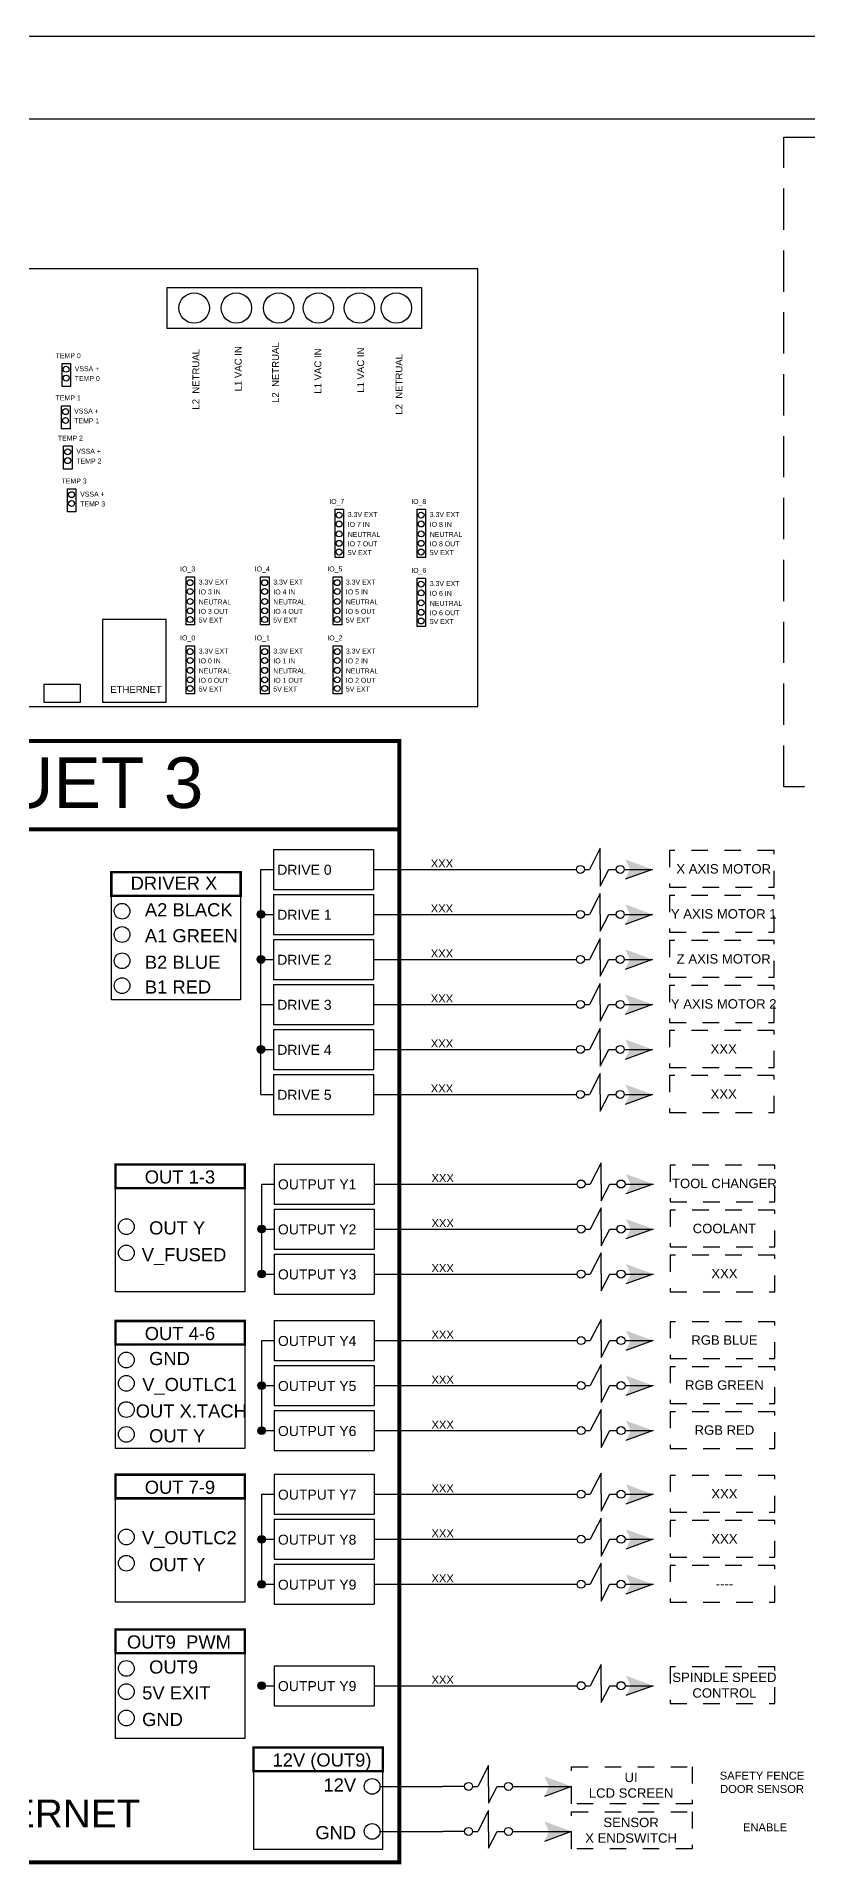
# Model space of a CAD drawing. Header units: inches. Extents: x 0 to 34.5, y 0 to 23.
# Drawn here: x 16.18 to 20.85, y 11.92 to 23 of the extents above; entities that cross this region are included whole.
import ezdxf
from ezdxf.enums import TextEntityAlignment as Align

# ---------------------------------------------------------------- set-up
doc = ezdxf.new("R2010")
doc.units = ezdxf.units.IN
doc.header["$MEASUREMENT"] = 0
for name, pattern in [('ACAD_ISO03W100', [30, 12, -18]), ('DASHED2', [0.375, 0.25, -0.125]), ('DOTS', [0.1, 0.05, -0.05])]:
    doc.linetypes.add(name, pattern=pattern)
for name, color, linetype in [('BDYFRM', 7, 'Continuous'), ('TEMPLATE', 5, 'Continuous'), ('Title Block', 7, 'Continuous')]:
    doc.layers.add(name, color=color, linetype=linetype)
doc.styles.add('ISO Proportional', font='isocp.shx')
doc.styles.get("Standard").update_dxf_attribs({"font": 'arial.ttf'})

# ---------------------------------------------------------------- blocks, each defined once
blk = doc.blocks.new('DUET 3')
h = blk.add_hatch(color=256)
h.dxf.hatch_style = 1
h.paths.add_polyline_path([(5.9969, 3.971), (5.8829, 4.0126), (5.9021, 3.971), (5.8829, 3.9294)])
h = blk.add_hatch(color=256)
h.dxf.hatch_style = 1
h.paths.add_polyline_path([(5.9969, 3.7828), (5.8829, 3.8244), (5.9021, 3.7828), (5.8829, 3.7412)])
h = blk.add_hatch(color=256)
h.dxf.hatch_style = 1
h.paths.add_polyline_path([(5.9969, 3.5946), (5.8829, 3.6362), (5.9021, 3.5946), (5.8829, 3.553)])
h = blk.add_hatch(color=256)
h.dxf.hatch_style = 1
h.paths.add_polyline_path([(5.9969, 3.4065), (5.8829, 3.448), (5.9021, 3.4065), (5.8829, 3.3649)])
h = blk.add_hatch(color=256)
h.dxf.hatch_style = 1
h.paths.add_polyline_path([(5.9969, 3.2183), (5.8829, 3.2599), (5.9021, 3.2183), (5.8829, 3.1767)])
h = blk.add_hatch(color=256)
h.dxf.hatch_style = 1
h.paths.add_polyline_path([(5.9969, 3.0301), (5.8829, 3.0717), (5.9021, 3.0301), (5.8829, 2.9885)])
h = blk.add_hatch(color=256)
h.dxf.hatch_style = 1
h.paths.add_polyline_path([(5.9998, 2.6557), (5.8858, 2.6973), (5.905, 2.6557), (5.8858, 2.6141)])
h = blk.add_hatch(color=256)
h.dxf.hatch_style = 1
h.paths.add_polyline_path([(5.9998, 2.4675), (5.8858, 2.5091), (5.905, 2.4675), (5.8858, 2.4259)])
h = blk.add_hatch(color=256)
h.dxf.hatch_style = 1
h.paths.add_polyline_path([(5.9998, 2.2793), (5.8858, 2.3209), (5.905, 2.2793), (5.8858, 2.2378)])
h = blk.add_hatch(color=256)
h.dxf.hatch_style = 1
h.paths.add_polyline_path([(5.9998, 2.0011), (5.8858, 2.0427), (5.905, 2.0011), (5.8858, 1.9595)])
h = blk.add_hatch(color=256)
h.dxf.hatch_style = 1
h.paths.add_polyline_path([(5.9998, 1.8129), (5.8858, 1.8545), (5.905, 1.8129), (5.8858, 1.7713)])
h = blk.add_hatch(color=256)
h.dxf.hatch_style = 1
h.paths.add_polyline_path([(5.9998, 1.6247), (5.8858, 1.6663), (5.905, 1.6247), (5.8858, 1.5831)])
h = blk.add_hatch(color=256)
h.dxf.hatch_style = 1
h.paths.add_polyline_path([(5.9998, 1.3586), (5.8858, 1.4002), (5.905, 1.3586), (5.8858, 1.317)])
h = blk.add_hatch(color=256)
h.dxf.hatch_style = 1
h.paths.add_polyline_path([(5.9998, 1.1704), (5.8858, 1.212), (5.905, 1.1704), (5.8858, 1.1288)])
h = blk.add_hatch(color=256)
h.dxf.hatch_style = 1
h.paths.add_polyline_path([(5.9998, 0.9823), (5.8858, 1.0238), (5.905, 0.9823), (5.8858, 0.9407)])
h = blk.add_hatch(color=256)
h.dxf.hatch_style = 1
h.paths.add_polyline_path([(5.9998, 0.5585), (5.8858, 0.6), (5.905, 0.5585), (5.8858, 0.5169)])
h = blk.add_hatch(color=256)
h.dxf.hatch_style = 1
h.paths.add_polyline_path([(5.6588, 0.1374), (5.5448, 0.179), (5.564, 0.1374), (5.5448, 0.0958)])
h = blk.add_hatch(color=256)
h.dxf.hatch_style = 1
h.paths.add_polyline_path([(5.6588, -0.0508), (5.5448, -0.0092), (5.564, -0.0508), (5.5448, -0.0924)])
at = {"layer": 'BDYFRM', "linetype": 'Continuous'}
for points in [[(4.3773, 3.7828, 1), (4.3448, 3.7828, 1)], [(4.3773, 3.5946, 1), (4.3448, 3.5946, 1)], [(4.3773, 3.2183, 1), (4.3448, 3.2183, 1)], [(4.3803, 2.4675, 1), (4.3478, 2.4675, 1)], [(4.3803, 2.2793, 1), (4.3478, 2.2793, 1)], [(4.3803, 1.8129, 1), (4.3478, 1.8129, 1)], [(4.3803, 1.6247, 1), (4.3478, 1.6247, 1)], [(4.3803, 1.1704, 1), (4.3478, 1.1704, 1)], [(4.3803, 0.9823, 1), (4.3478, 0.9823, 1)], [(4.3803, 0.5585, 1), (4.3478, 0.5585, 1)]]:
    blk.add_hatch(color=7, dxfattribs=at).paths.add_polyline_path(points)
for p, q in [((4.8311, 3.971), (5.6786, 3.971)), ((5.8786, 3.971), (5.9969, 3.971)), ((5.9969, 3.971), (5.8829, 3.9294)), ((4.8311, 3.7828), (5.6786, 3.7828)), ((5.8786, 3.7828), (5.9969, 3.7828)), ((5.9969, 3.7828), (5.8829, 3.7412)), ((4.8311, 3.5946), (5.6786, 3.5946)), ((5.8786, 3.5946), (5.9969, 3.5946)), ((5.9969, 3.5946), (5.8829, 3.553)), ((4.8311, 3.4065), (5.6786, 3.4065)), ((5.8786, 3.4065), (5.9969, 3.4065)), ((5.9969, 3.4065), (5.8829, 3.3649)), ((4.8311, 3.2183), (5.6786, 3.2183)), ((5.8786, 3.2183), (5.9969, 3.2183)), ((5.9969, 3.2183), (5.8829, 3.1767)), ((4.8311, 3.0301), (5.6786, 3.0301)), ((5.8786, 3.0301), (5.9969, 3.0301)), ((5.9969, 3.0301), (5.8829, 2.9885)), ((4.834, 2.6557), (5.6816, 2.6557)), ((5.8816, 2.6557), (5.9998, 2.6557)), ((5.9998, 2.6557), (5.8858, 2.6141)), ((4.834, 2.4675), (5.6816, 2.4675)), ((5.8816, 2.4675), (5.9998, 2.4675)), ((5.9998, 2.4675), (5.8858, 2.4259)), ((4.834, 2.2793), (5.6816, 2.2793)), ((5.8816, 2.2793), (5.9998, 2.2793)), ((5.9998, 2.2793), (5.8858, 2.2378)), ((4.834, 2.0011), (5.6816, 2.0011)), ((5.8816, 2.0011), (5.9998, 2.0011)), ((5.9998, 2.0011), (5.8858, 1.9595)), ((4.834, 1.8129), (5.6816, 1.8129)), ((5.8816, 1.8129), (5.9998, 1.8129)), ((5.9998, 1.8129), (5.8858, 1.7713)), ((4.834, 1.6247), (5.6816, 1.6247)), ((5.8816, 1.6247), (5.9998, 1.6247)), ((5.9998, 1.6247), (5.8858, 1.5831)), ((4.834, 1.3586), (5.6816, 1.3586)), ((5.8816, 1.3586), (5.9998, 1.3586)), ((5.9998, 1.3586), (5.8858, 1.317)), ((4.834, 1.1704), (5.6816, 1.1704)), ((5.8816, 1.1704), (5.9998, 1.1704)), ((5.9998, 1.1704), (5.8858, 1.1288)), ((4.834, 0.9823), (5.6816, 0.9823)), ((5.8816, 0.9823), (5.9998, 0.9823)), ((5.9998, 0.9823), (5.8858, 0.9407)), ((4.834, 0.5585), (5.6816, 0.5585)), ((5.8816, 0.5585), (5.9998, 0.5585)), ((5.9998, 0.5585), (5.8858, 0.5169)), ((4.858, 0.1374), (5.1202, 0.1374)), ((5.2116, 0.1374), (5.1202, 0.1374)), ((5.4116, 0.1374), (5.6588, 0.1374)), ((5.6588, 0.1374), (5.5448, 0.0958)), ((4.858, -0.0508), (5.1202, -0.0508)), ((5.2116, -0.0508), (5.1202, -0.0508)), ((5.4116, -0.0508), (5.6588, -0.0508)), ((5.6588, -0.0508), (5.5448, -0.0924))]:
    blk.add_line(p, q)
for points in [[(1.9664, 4.6517), (5.2665, 4.6517), (5.2665, 6.4809), (1.9664, 6.4809)], [(3.9677, 6.2328), (5.0323, 6.2328), (5.0323, 6.4024), (3.9677, 6.4024)], [(3.5298, 6.086), (3.5654, 6.086), (3.5654, 5.9897), (3.5298, 5.9897)], [(3.5275, 5.9089), (3.5631, 5.9089), (3.5631, 5.8127), (3.5275, 5.8127)], [(3.5366, 5.7409), (3.5722, 5.7409), (3.5722, 5.6447), (3.5366, 5.6447)], [(3.5525, 5.5616), (3.5881, 5.5616), (3.5881, 5.4653), (3.5525, 5.4653)], [(4.6705, 5.4762), (4.706, 5.4762), (4.706, 5.275), (4.6705, 5.275)], [(5.013, 5.4762), (5.0486, 5.4762), (5.0486, 5.275), (5.013, 5.275)], [(4.0477, 5.1939), (4.0833, 5.1939), (4.0833, 4.9927), (4.0477, 4.9927)], [(4.3594, 5.1939), (4.395, 5.1939), (4.395, 4.9927), (4.3594, 4.9927)], [(4.6625, 5.1939), (4.6981, 5.1939), (4.6981, 4.9927), (4.6625, 4.9927)], [(5.013, 5.1879), (5.0486, 5.1879), (5.0486, 4.9867), (5.013, 4.9867)], [(3.699, 4.6699), (3.9644, 4.6699), (3.9644, 5.0162), (3.699, 5.0162)], [(4.0477, 4.9056), (4.0833, 4.9056), (4.0833, 4.7044), (4.0477, 4.7044)], [(4.3594, 4.9056), (4.395, 4.9056), (4.395, 4.7044), (4.3594, 4.7044)], [(4.6625, 4.9056), (4.6981, 4.9056), (4.6981, 4.7044), (4.6625, 4.7044)], [(3.4543, 4.6699), (3.6067, 4.6699), (3.6067, 4.7438), (3.4543, 4.7438)], [(3.7358, 3.8602), (4.276, 3.8602), (4.276, 3.426), (3.7358, 3.426)], [(3.7535, 2.6388), (4.2937, 2.6388), (4.2937, 2.2046), (3.7535, 2.2046)], [(3.7535, 1.9842), (4.2937, 1.9842), (4.2937, 1.55), (3.7535, 1.55)], [(3.7535, 1.3417), (4.2937, 1.3417), (4.2937, 0.9075), (3.7535, 0.9075)], [(3.7535, 0.6948), (4.2937, 0.6948), (4.2937, 0.3371), (3.7535, 0.3371)], [(4.8699, 0.2016), (4.3297, 0.2016), (4.3297, -0.1246), (4.8699, -0.1246)]]:
    blk.add_lwpolyline(points, close=True)
at = {"linetype": 'Continuous'}
for points, const_width in [([(4.9391, 4.1381), (2.2477, 4.1381), (2.2477, 4.5077), (4.9391, 4.5077)], 0.0167), ([(3.7358, 3.8602), (4.276, 3.8602), (4.276, 3.9591), (3.7358, 3.9591)], 0.01), ([(3.7535, 2.6388), (4.2937, 2.6388), (4.2937, 2.7377), (3.7535, 2.7377)], 0.01), ([(3.7535, 1.9842), (4.2937, 1.9842), (4.2937, 2.0831), (3.7535, 2.0831)], 0.01), ([(3.7535, 1.3417), (4.2937, 1.3417), (4.2937, 1.4406), (3.7535, 1.4406)], 0.01), ([(3.7535, 0.6948), (4.2937, 0.6948), (4.2937, 0.7938), (3.7535, 0.7938)], 0.01), ([(4.8699, 0.2016), (4.3297, 0.2016), (4.3297, 0.3005), (4.8699, 0.3005)], 0.01)]:
    blk.add_lwpolyline(points, close=True, dxfattribs=dict(at, const_width=const_width))
at = {"linetype": 'DOTS'}
for points in [[(6.0676, 3.8961), (6.5042, 3.8961), (6.5042, 4.0497), (6.0676, 4.0497)], [(6.0676, 3.7079), (6.5042, 3.7079), (6.5042, 3.8615), (6.0676, 3.8615)], [(6.0676, 3.5197), (6.5042, 3.5197), (6.5042, 3.6733), (6.0676, 3.6733)], [(6.0676, 3.3315), (6.5042, 3.3315), (6.5042, 3.4851), (6.0676, 3.4851)], [(6.0676, 3.1433), (6.5042, 3.1433), (6.5042, 3.297), (6.0676, 3.297)], [(6.0676, 2.9552), (6.5042, 2.9552), (6.5042, 3.1088), (6.0676, 3.1088)], [(6.0706, 2.5808), (6.5072, 2.5808), (6.5072, 2.7344), (6.0706, 2.7344)], [(6.0706, 2.3926), (6.5072, 2.3926), (6.5072, 2.5462), (6.0706, 2.5462)], [(6.0706, 2.2044), (6.5072, 2.2044), (6.5072, 2.358), (6.0706, 2.358)], [(6.0706, 1.9262), (6.5072, 1.9262), (6.5072, 2.0798), (6.0706, 2.0798)], [(6.0706, 1.738), (6.5072, 1.738), (6.5072, 1.8916), (6.0706, 1.8916)], [(6.0706, 1.5498), (6.5072, 1.5498), (6.5072, 1.7034), (6.0706, 1.7034)], [(6.0706, 1.2837), (6.5072, 1.2837), (6.5072, 1.4373), (6.0706, 1.4373)], [(6.0706, 1.0955), (6.5072, 1.0955), (6.5072, 1.2491), (6.0706, 1.2491)], [(6.0706, 0.9073), (6.5072, 0.9073), (6.5072, 1.0609), (6.0706, 1.0609)], [(6.0706, 0.4835), (6.5072, 0.4835), (6.5072, 0.6371), (6.0706, 0.6371)], [(6.1627, 0.0652), (5.6588, 0.0652), (5.6588, 0.2188), (6.1627, 0.2188)], [(6.1627, -0.123), (5.6588, -0.123), (5.6588, 0.0306), (6.1627, 0.0306)]]:
    blk.add_lwpolyline(points, close=True, dxfattribs=at)
for centre, radius in [((4.0819, 6.3177), 0.0635), ((4.2582, 6.3177), 0.0635), ((4.4346, 6.3177), 0.0635), ((4.6008, 6.3177), 0.0635), ((4.7721, 6.3177), 0.0635), ((4.9266, 6.3177), 0.0635), ((3.5468, 6.0617), 0.0124), ((3.5468, 6.0248), 0.0124), ((3.5445, 5.8846), 0.0124), ((3.5445, 5.8477), 0.0124), ((3.5536, 5.7166), 0.0124), ((3.5536, 5.6798), 0.0124), ((3.5695, 5.5373), 0.0124), ((3.5695, 5.5004), 0.0124), ((4.6874, 5.4518), 0.0124), ((4.6874, 5.415), 0.0124), ((5.0299, 5.4518), 0.0124), ((5.0299, 5.415), 0.0124), ((4.6874, 5.3734), 0.0124), ((5.0299, 5.3734), 0.0124), ((4.6874, 5.3341), 0.0124), ((4.6874, 5.2975), 0.0124), ((5.0299, 5.3341), 0.0124), ((5.0299, 5.2975), 0.0124), ((4.0647, 5.1695), 0.0124), ((4.0647, 5.1327), 0.0124), ((4.3764, 5.1695), 0.0124), ((4.3764, 5.1327), 0.0124), ((4.6794, 5.1695), 0.0124), ((4.6794, 5.1327), 0.0124), ((5.0299, 5.1635), 0.0124), ((5.0299, 5.1267), 0.0124), ((4.0647, 5.0911), 0.0124), ((4.0647, 5.0518), 0.0124), ((4.3764, 5.0911), 0.0124), ((4.3764, 5.0518), 0.0124), ((4.6794, 5.0911), 0.0124), ((4.6794, 5.0518), 0.0124), ((5.0299, 5.0851), 0.0124), ((5.0299, 5.0458), 0.0124), ((4.0647, 5.0152), 0.0124), ((4.3764, 5.0152), 0.0124), ((4.6794, 5.0152), 0.0124), ((5.0299, 5.0092), 0.0124), ((4.0647, 4.8813), 0.0124), ((4.3764, 4.8813), 0.0124), ((4.6794, 4.8813), 0.0124), ((4.0647, 4.8444), 0.0124), ((4.0647, 4.8029), 0.0124), ((4.3764, 4.8444), 0.0124), ((4.3764, 4.8029), 0.0124), ((4.6794, 4.8444), 0.0124), ((4.6794, 4.8029), 0.0124), ((4.0647, 4.7635), 0.0124), ((4.0647, 4.7269), 0.0124), ((4.3764, 4.7635), 0.0124), ((4.3764, 4.7269), 0.0124), ((4.6794, 4.7635), 0.0124), ((4.6794, 4.7269), 0.0124), ((3.7806, 3.796), 0.0329), ((3.7806, 3.6986), 0.0329), ((3.7806, 3.5889), 0.0329), ((3.7806, 3.485), 0.0329), ((3.7983, 2.4772), 0.0329), ((3.7983, 2.3675), 0.0329), ((3.7983, 1.9199), 0.0329), ((3.7983, 1.8226), 0.0329), ((3.7983, 1.7128), 0.0329), ((3.7983, 1.609), 0.0329), ((3.7983, 1.1801), 0.0329), ((3.7983, 1.0704), 0.0329), ((3.7983, 0.6306), 0.0329), ((3.7983, 0.5333), 0.0329), ((3.7983, 0.4235), 0.0329), ((4.8252, 0.1374), 0.0329), ((4.8252, -0.0508), 0.0329)]:
    blk.add_circle(centre, radius)
at = {"color": 7}
for centre in [(5.6953, 3.971), (5.862, 3.971), (5.6953, 3.7828), (5.862, 3.7828), (5.6953, 3.5946), (5.862, 3.5946), (5.6953, 3.4065), (5.862, 3.4065), (5.6953, 3.2183), (5.862, 3.2183), (5.6953, 3.0301), (5.862, 3.0301), (5.6983, 2.6557), (5.865, 2.6557), (5.6983, 2.4675), (5.865, 2.4675), (5.6983, 2.2793), (5.865, 2.2793), (5.6983, 2.0011), (5.865, 2.0011), (5.6983, 1.8129), (5.865, 1.8129), (5.6983, 1.6247), (5.865, 1.6247), (5.6983, 1.3586), (5.865, 1.3586), (5.6983, 1.1704), (5.865, 1.1704), (5.6983, 0.9823), (5.865, 0.9823), (5.6983, 0.5585), (5.865, 0.5585), (5.2283, 0.1374), (5.3949, 0.1374), (5.2283, -0.0508), (5.3949, -0.0508)]:
    blk.add_circle(centre, 0.0167, dxfattribs=at)
at = {"layer": 'BDYFRM', "color": 7, "linetype": 'Continuous'}
for p, q in [((4.4129, 4.0546), (4.4129, 3.8874)), ((4.4129, 4.0546), (4.8311, 4.0546)), ((4.8311, 4.0546), (4.8311, 3.8874)), ((5.7786, 4.059), (5.7335, 3.971)), ((5.7786, 3.971), (5.7786, 4.059)), ((4.361, 3.971), (4.4129, 3.971)), ((4.361, 3.4065), (4.361, 3.971)), ((5.712, 3.971), (5.7335, 3.971)), ((5.7786, 3.971), (5.7786, 3.9006)), ((5.7786, 3.9006), (5.8148, 3.971)), ((5.8148, 3.971), (5.8453, 3.971)), ((4.4129, 3.8874), (4.8311, 3.8874)), ((4.4129, 3.8665), (4.4129, 3.6992)), ((4.4129, 3.8665), (4.8311, 3.8665)), ((4.8311, 3.8665), (4.8311, 3.6992)), ((5.7786, 3.8708), (5.7335, 3.7828)), ((5.7786, 3.7828), (5.7786, 3.8708)), ((4.361, 3.7828), (4.4129, 3.7828)), ((5.712, 3.7828), (5.7335, 3.7828)), ((5.7786, 3.7828), (5.7786, 3.7124)), ((5.7786, 3.7124), (5.8148, 3.7828)), ((5.8148, 3.7828), (5.8453, 3.7828)), ((4.4129, 3.6992), (4.8311, 3.6992)), ((4.4129, 3.6783), (4.8311, 3.6783)), ((4.4129, 3.6783), (4.4129, 3.511)), ((4.8311, 3.6783), (4.8311, 3.511)), ((5.7786, 3.6826), (5.7335, 3.5946)), ((5.7786, 3.5946), (5.7786, 3.6826)), ((4.361, 3.5946), (4.4129, 3.5946)), ((5.712, 3.5946), (5.7335, 3.5946)), ((5.7786, 3.5946), (5.7786, 3.5243)), ((5.7786, 3.5243), (5.8148, 3.5946)), ((5.8148, 3.5946), (5.8453, 3.5946)), ((4.4129, 3.511), (4.8311, 3.511)), ((4.4129, 3.4901), (4.8311, 3.4901)), ((4.4129, 3.4901), (4.4129, 3.3228)), ((4.8311, 3.4901), (4.8311, 3.3228)), ((5.7786, 3.4944), (5.7335, 3.4065)), ((5.7786, 3.4065), (5.7786, 3.4944)), ((4.361, 3.4065), (4.4129, 3.4065)), ((4.361, 3.0301), (4.361, 3.4065)), ((5.712, 3.4065), (5.7335, 3.4065)), ((5.7786, 3.4065), (5.7786, 3.3361)), ((5.7786, 3.3361), (5.8148, 3.4065)), ((5.8148, 3.4065), (5.8453, 3.4065)), ((4.4129, 3.3228), (4.8311, 3.3228)), ((4.4129, 3.3019), (4.8311, 3.3019)), ((4.4129, 3.3019), (4.4129, 3.1346)), ((4.8311, 3.3019), (4.8311, 3.1346)), ((5.7786, 3.3062), (5.7335, 3.2183)), ((5.7786, 3.2183), (5.7786, 3.3062)), ((4.361, 3.2183), (4.4129, 3.2183)), ((5.712, 3.2183), (5.7335, 3.2183)), ((5.7786, 3.2183), (5.7786, 3.1479)), ((5.7786, 3.1479), (5.8148, 3.2183)), ((5.8148, 3.2183), (5.8453, 3.2183)), ((4.4129, 3.1346), (4.8311, 3.1346)), ((4.4129, 3.1137), (4.8311, 3.1137)), ((4.4129, 3.1137), (4.4129, 2.9464)), ((4.8311, 3.1137), (4.8311, 2.9464)), ((5.7786, 3.1181), (5.7335, 3.0301)), ((5.7786, 3.0301), (5.7786, 3.1181)), ((4.361, 3.0301), (4.4129, 3.0301)), ((5.712, 3.0301), (5.7335, 3.0301)), ((5.7786, 3.0301), (5.7786, 2.9597)), ((5.7786, 2.9597), (5.8148, 3.0301)), ((5.8148, 3.0301), (5.8453, 3.0301)), ((4.4129, 2.9464), (4.8311, 2.9464)), ((4.4159, 2.7393), (4.4159, 2.5721)), ((4.4159, 2.7393), (4.834, 2.7393)), ((4.834, 2.7393), (4.834, 2.5721)), ((5.7816, 2.7437), (5.7364, 2.6557)), ((5.7816, 2.6557), (5.7816, 2.7437)), ((4.364, 2.6557), (4.4159, 2.6557)), ((4.364, 2.2793), (4.364, 2.6557)), ((5.715, 2.6557), (5.7364, 2.6557)), ((5.7816, 2.6557), (5.7816, 2.5853)), ((5.7816, 2.5853), (5.8178, 2.6557)), ((5.8178, 2.6557), (5.8483, 2.6557)), ((4.4159, 2.5721), (4.834, 2.5721)), ((4.4159, 2.5512), (4.4159, 2.3839)), ((4.4159, 2.5512), (4.834, 2.5512)), ((4.834, 2.5512), (4.834, 2.3839)), ((5.7816, 2.5555), (5.7364, 2.4675)), ((5.7816, 2.4675), (5.7816, 2.5555)), ((4.364, 2.4675), (4.4159, 2.4675)), ((5.715, 2.4675), (5.7364, 2.4675)), ((5.7816, 2.4675), (5.7816, 2.3971)), ((5.7816, 2.3971), (5.8178, 2.4675)), ((5.8178, 2.4675), (5.8483, 2.4675)), ((4.4159, 2.3839), (4.834, 2.3839)), ((4.4159, 2.363), (4.834, 2.363)), ((4.4159, 2.363), (4.4159, 2.1957)), ((4.834, 2.363), (4.834, 2.1957)), ((5.7816, 2.3673), (5.7364, 2.2793)), ((5.7816, 2.2793), (5.7816, 2.3673)), ((4.364, 2.2793), (4.4159, 2.2793)), ((5.715, 2.2793), (5.7364, 2.2793)), ((5.7816, 2.2793), (5.7816, 2.209)), ((5.7816, 2.209), (5.8178, 2.2793)), ((5.8178, 2.2793), (5.8483, 2.2793)), ((4.4159, 2.1957), (4.834, 2.1957)), ((4.4159, 2.0847), (4.4159, 1.9175)), ((4.4159, 2.0847), (4.834, 2.0847)), ((4.834, 2.0847), (4.834, 1.9175)), ((5.7816, 2.0891), (5.7364, 2.0011)), ((5.7816, 2.0011), (5.7816, 2.0891)), ((4.364, 2.0011), (4.4159, 2.0011)), ((4.364, 1.6247), (4.364, 2.0011)), ((5.715, 2.0011), (5.7364, 2.0011)), ((5.7816, 2.0011), (5.7816, 1.9307)), ((5.7816, 1.9307), (5.8178, 2.0011)), ((5.8178, 2.0011), (5.8483, 2.0011)), ((4.4159, 1.9175), (4.834, 1.9175)), ((4.4159, 1.8965), (4.4159, 1.7293)), ((4.4159, 1.8965), (4.834, 1.8965)), ((4.834, 1.8965), (4.834, 1.7293)), ((5.7816, 1.9009), (5.7364, 1.8129)), ((5.7816, 1.8129), (5.7816, 1.9009)), ((4.364, 1.8129), (4.4159, 1.8129)), ((5.715, 1.8129), (5.7364, 1.8129)), ((5.7816, 1.8129), (5.7816, 1.7425)), ((5.7816, 1.7425), (5.8178, 1.8129)), ((5.8178, 1.8129), (5.8483, 1.8129)), ((4.4159, 1.7293), (4.834, 1.7293)), ((4.4159, 1.7084), (4.834, 1.7084)), ((4.4159, 1.7084), (4.4159, 1.5411)), ((4.834, 1.7084), (4.834, 1.5411)), ((5.7816, 1.7127), (5.7364, 1.6247)), ((5.7816, 1.6247), (5.7816, 1.7127)), ((4.364, 1.6247), (4.4159, 1.6247)), ((5.715, 1.6247), (5.7364, 1.6247)), ((5.7816, 1.6247), (5.7816, 1.5543)), ((5.7816, 1.5543), (5.8178, 1.6247)), ((5.8178, 1.6247), (5.8483, 1.6247)), ((4.4159, 1.5411), (4.834, 1.5411)), ((4.4159, 1.4423), (4.4159, 1.275)), ((4.4159, 1.4423), (4.834, 1.4423)), ((4.834, 1.4423), (4.834, 1.275)), ((5.7816, 1.4466), (5.7364, 1.3586)), ((5.7816, 1.3586), (5.7816, 1.4466)), ((4.364, 1.3586), (4.4159, 1.3586)), ((4.364, 0.9823), (4.364, 1.3586)), ((5.715, 1.3586), (5.7364, 1.3586)), ((5.7816, 1.3586), (5.7816, 1.2882)), ((5.7816, 1.2882), (5.8178, 1.3586)), ((5.8178, 1.3586), (5.8483, 1.3586)), ((4.4159, 1.275), (4.834, 1.275)), ((4.4159, 1.2541), (4.4159, 1.0868)), ((4.4159, 1.2541), (4.834, 1.2541)), ((4.834, 1.2541), (4.834, 1.0868)), ((5.7816, 1.2584), (5.7364, 1.1704)), ((5.7816, 1.1704), (5.7816, 1.2584)), ((4.364, 1.1704), (4.4159, 1.1704)), ((5.715, 1.1704), (5.7364, 1.1704)), ((5.7816, 1.1704), (5.7816, 1.1001)), ((5.7816, 1.1001), (5.8178, 1.1704)), ((5.8178, 1.1704), (5.8483, 1.1704)), ((4.4159, 1.0868), (4.834, 1.0868)), ((5.7816, 1.0702), (5.7364, 0.9823)), ((5.7816, 0.9823), (5.7816, 1.0702)), ((4.4159, 1.0659), (4.834, 1.0659)), ((4.4159, 1.0659), (4.4159, 0.8986)), ((4.834, 1.0659), (4.834, 0.8986)), ((4.364, 0.9823), (4.4159, 0.9823)), ((5.715, 0.9823), (5.7364, 0.9823)), ((5.7816, 0.9823), (5.7816, 0.9119)), ((5.7816, 0.9119), (5.8178, 0.9823)), ((5.8178, 0.9823), (5.8483, 0.9823)), ((4.4159, 0.8986), (4.834, 0.8986)), ((4.4159, 0.6421), (4.834, 0.6421)), ((4.4159, 0.6421), (4.4159, 0.4748)), ((4.834, 0.6421), (4.834, 0.4748)), ((5.7816, 0.6464), (5.7364, 0.5585)), ((5.7816, 0.5585), (5.7816, 0.6464)), ((4.364, 0.5585), (4.4159, 0.5585)), ((5.715, 0.5585), (5.7364, 0.5585)), ((5.7816, 0.5585), (5.7816, 0.4881)), ((5.7816, 0.4881), (5.8178, 0.5585)), ((5.8178, 0.5585), (5.8483, 0.5585)), ((4.4159, 0.4748), (4.834, 0.4748)), ((5.3116, 0.2253), (5.2664, 0.1374)), ((5.3116, 0.1374), (5.3116, 0.2253)), ((5.2449, 0.1374), (5.2664, 0.1374)), ((5.3116, 0.1374), (5.3116, 0.067)), ((5.3116, 0.067), (5.3477, 0.1374)), ((5.3477, 0.1374), (5.3783, 0.1374)), ((5.3116, 0.0372), (5.2664, -0.0508)), ((5.3116, -0.0508), (5.3116, 0.0372)), ((5.2449, -0.0508), (5.2664, -0.0508)), ((5.3116, -0.0508), (5.3116, -0.1212)), ((5.3116, -0.1212), (5.3477, -0.0508)), ((5.3477, -0.0508), (5.3783, -0.0508))]:
    blk.add_line(p, q, dxfattribs=at)
at = {"layer": 'BDYFRM', "color": 7, "const_width": 0.0167}
blk.add_lwpolyline([(2.2477, 4.1381), (4.9391, 4.1381), (4.9391, -0.1805), (2.2477, -0.1805)], close=True, dxfattribs=at)
at = {"layer": 'BDYFRM', "color": 7, "linetype": 'Continuous'}
for centre in [(4.361, 3.7828), (4.361, 3.5946), (4.361, 3.2183), (4.364, 2.4675), (4.364, 2.2793), (4.364, 1.8129), (4.364, 1.6247), (4.364, 1.1704), (4.364, 0.9823), (4.364, 0.5585)]:
    blk.add_circle(centre, 0.0163, dxfattribs=at)
for s, width, gutter_width, heights, insert, char_height, attachment_point in [('TEMP 0 ', 1.436945, 1, [0.2248], (3.5032, 6.1287), 0.02078, 1), ('TEMP 1', 1.436945, 1, [0.2248], (3.5032, 5.9522), 0.02078, 1), ('TEMP 2', 1.436945, 1, [0.2248], (3.5122, 5.7842), 0.02078, 1), ('TEMP 3', 1.436945, 1, [0.2248], (3.5281, 5.6049), 0.02078, 1), ('IO_7\\P', 1.436945, 1, [0.2248], (4.6461, 5.5195), 0.02078, 1), ('IO_8\\P', 1.436945, 1, [0.2248], (4.9886, 5.5195), 0.02078, 1), ('IO_3\\P', 1.436945, 1, [0.2248], (4.0233, 5.2372), 0.02078, 1), ('IO_4\\P', 1.436945, 1, [0.2248], (4.3351, 5.2372), 0.02078, 1), ('IO_5', 1.436945, 1, [0.2248], (4.6381, 5.2372), 0.02078, 1), ('IO_6', 1.436945, 1, [0.2248], (4.9886, 5.2312), 0.02078, 1), ('IO_0', 1.436945, 1, [0.2248], (4.0233, 4.9489), 0.02078, 1), ('IO_1\\P', 1.436945, 1, [0.2248], (4.3351, 4.9489), 0.02078, 1), ('IO_2\\P', 1.436945, 1, [0.2248], (4.6381, 4.9489), 0.02078, 1), ('\\pxqc;DUET 3', 2.691409, 1.0604, [0.3016], (2.2477, 4.4396), 0.212075, 1), ('DRIVER X', 0.382827, 1, [0.116], (3.8164, 3.9409), 0.05489, 1), ('OUT 1-3', 0.382827, 1, [0.116], (3.8754, 2.7126), 0.05489, 1), ('OUT 4-6', 0.382827, 1, [0.116], (3.8754, 2.058), 0.05489, 1), ('OUT 7-9', 0.382827, 1, [0.116], (3.8754, 1.4155), 0.05489, 1), ('OUT9  PWM', 0.572285, 1, [0.116], (3.8009, 0.7687), 0.05489, 1), ('12V (OUT9)', 0.572285, 1, [0.116], (4.8225, 0.2754), 0.05489, 3)]:
    blk.add_mtext_dynamic_manual_height_columns(s, width=width, gutter_width=gutter_width, heights=heights, dxfattribs=dict(insert=insert, char_height=char_height, attachment_point=attachment_point))
at = {"char_height": 0.028649, "attachment_point": 1, "rotation": 90}
for s, width, heights, insert in [('\\pxqr;L2  NETRUAL', 0.539456, [0], (4.0746, 5.607)), ('\\pxqr;L1 VAC IN', 0.549237, [0.0743], (4.2515, 5.609)), ('\\pxqr;L2  NETRUAL', 0.567525, [0], (4.4074, 5.607)), ('\\pxqr;L1 VAC IN', 0.53959, [0.0743], (4.5843, 5.609)), ('\\pxqr;L1 VAC IN', 0.543646, [0.0743], (4.7632, 5.609)), ('\\pxqr;L2  NETRUAL', 0.518299, [0], (4.9231, 5.607))]:
    blk.add_mtext_dynamic_manual_height_columns(s, width=width, gutter_width=1, heights=heights, dxfattribs=dict(at, insert=insert))
for s, insert, char_height, width, attachment_point in [('VSSA +', (3.5828, 6.0744), 0.02078, 0.150361, 1), ('TEMP 0', (3.5828, 6.0333), 0.02078, 0.1876, 1), ('VSSA +', (3.5806, 5.8973), 0.02078, 0.150361, 1), ('TEMP 1', (3.5806, 5.8563), 0.02078, 0.1876, 1), ('VSSA +', (3.5896, 5.7293), 0.02078, 0.150361, 1), ('TEMP 2', (3.5896, 5.6883), 0.02078, 0.1876, 1), ('VSSA +', (3.6055, 5.55), 0.02078, 0.150361, 1), ('TEMP 3', (3.6055, 5.5089), 0.02078, 0.1876, 1), ('3.3V EXT', (4.7235, 5.4646), 0.02078, 0.150361, 1), ('3.3V EXT', (5.066, 5.4646), 0.02078, 0.150361, 1), ('IO 7 IN', (4.7235, 5.4235), 0.02078, 0.1876, 1), ('IO 8 IN', (5.066, 5.4235), 0.02078, 0.1876, 1), ('3.3V EXT', (4.1008, 5.1823), 0.02078, 0.150361, 1), ('IO 3 IN', (4.1008, 5.1412), 0.02078, 0.1876, 1), ('3.3V EXT', (4.4125, 5.1823), 0.02078, 0.150361, 1), ('IO 4 IN', (4.4125, 5.1412), 0.02078, 0.1876, 1), ('3.3V EXT', (4.7155, 5.1823), 0.02078, 0.150361, 1), ('IO 5 IN', (4.7155, 5.1412), 0.02078, 0.1876, 1), ('3.3V EXT', (5.066, 5.1763), 0.02078, 0.150361, 1), ('IO 6 IN', (5.066, 5.1352), 0.02078, 0.1876, 1), ('3.3V EXT', (4.1008, 4.894), 0.02078, 0.150361, 1), ('3.3V EXT', (4.4125, 4.894), 0.02078, 0.150361, 1), ('3.3V EXT', (4.7155, 4.894), 0.02078, 0.150361, 1), ('IO 0 IN', (4.1008, 4.8529), 0.02078, 0.1876, 1), ('IO 1 IN', (4.4125, 4.8529), 0.02078, 0.1876, 1), ('IO 2 IN', (4.7155, 4.8529), 0.02078, 0.1876, 1), ('A2 BLACK', (3.8759, 3.8295), 0.05489, 0.39715, 1), ('A1 GREEN', (3.8759, 3.7211), 0.05489, 0.495509, 1), ('OUT Y', (3.8936, 2.4997), 0.05489, 0.495509, 1), ('GND', (3.8936, 1.9535), 0.05489, 0.39715, 1), ('V_OUTLC1', (3.8647, 1.8451), 0.05489, 0.495509, 1), ('V_OUTLC2', (3.8634, 1.2047), 0.05489, 0.495509, 1), ('OUT9', (3.8936, 0.6642), 0.05489, 0.39715, 1), ('5V EXIT', (3.8647, 0.5557), 0.05489, 0.495509, 1), ('12V', (4.7583, 0.171), 0.05489, 0.4101, 3), ('GND', (4.7583, -0.0283), 0.05489, 0.495509, 3)]:
    blk.add_mtext(s, dxfattribs=dict(insert=insert, char_height=char_height, width=width, attachment_point=attachment_point))
at = {"attachment_point": 1}
for s, insert, char_height in [('NEUTRAL', (4.7235, 5.3815), 0.02078), ('NEUTRAL', (5.066, 5.3815), 0.02078), ('5V EXT', (4.7235, 5.3057), 0.02078), ('IO 7 OUT ', (4.7235, 5.3423), 0.02078), ('5V EXT', (5.066, 5.3057), 0.02078), ('IO 8 OUT ', (5.066, 5.3423), 0.02078), ('NEUTRAL', (4.1008, 5.0992), 0.02078), ('IO 3 OUT ', (4.1008, 5.06), 0.02078), ('NEUTRAL', (4.4125, 5.0992), 0.02078), ('IO 4 OUT ', (4.4125, 5.06), 0.02078), ('NEUTRAL', (4.7155, 5.0992), 0.02078), ('IO 5 OUT ', (4.7155, 5.06), 0.02078), ('NEUTRAL', (5.066, 5.0932), 0.02078), ('IO 6 OUT ', (5.066, 5.054), 0.02078), ('5V EXT', (4.1008, 5.0234), 0.02078), ('5V EXT', (4.4125, 5.0234), 0.02078), ('5V EXT', (4.7155, 5.0234), 0.02078), ('5V EXT', (5.066, 5.0174), 0.02078), ('NEUTRAL', (4.1008, 4.8109), 0.02078), ('IO 0 OUT ', (4.1008, 4.7717), 0.02078), ('NEUTRAL', (4.4125, 4.8109), 0.02078), ('IO 1 OUT ', (4.4125, 4.7717), 0.02078), ('NEUTRAL', (4.7155, 4.8109), 0.02078), ('IO 2 OUT ', (4.7155, 4.7717), 0.02078), ('5V EXT', (4.1008, 4.7351), 0.02078), ('5V EXT', (4.4125, 4.7351), 0.02078), ('5V EXT', (4.7155, 4.7351), 0.02078), ('B2 BLUE', (3.8759, 3.6101), 0.05489), ('B1 RED ', (3.8759, 3.5067), 0.05489), ('V_FUSED', (3.8627, 2.3876), 0.05489), ('OUT X.TACH', (3.8377, 1.7341), 0.05489), ('OUT Y', (3.8936, 1.6306), 0.05489), ('OUT Y', (3.8936, 1.0916), 0.05489), ('GND', (3.8644, 0.4447), 0.05489)]:
    blk.add_mtext(s, dxfattribs=dict(at, insert=insert, char_height=char_height))
at = {"linetype": 'ACAD_ISO03W100', "insert": (3.7312, 4.7374), "char_height": 0.02865, "attachment_point": 1}
blk.add_mtext_dynamic_manual_height_columns('ETHERNET', width=1.459879, gutter_width=1, heights=[0], dxfattribs=at)
at = {"layer": 'BDYFRM', "color": 7, "linetype": 'Continuous'}
for s, insert, char_height, width, attachment_point in [('DRIVE 0', (4.4288, 3.9903), 0.04182, 0.60971, 1), ('XXX', (5.117, 3.9959), 0.03345, 0.489273, 5), ('XXX', (5.117, 3.8077), 0.03345, 0.489273, 5), ('DRIVE 1', (4.4288, 3.8021), 0.04182, 0.60971, 1), ('DRIVE 2', (4.4288, 3.6139), 0.04182, 0.60971, 1), ('XXX', (5.117, 3.6195), 0.03345, 0.489273, 5), ('XXX', (5.117, 3.4313), 0.03345, 0.489273, 5), ('DRIVE 3', (4.4288, 3.4257), 0.04182, 0.60971, 1), ('DRIVE 4', (4.4288, 3.2375), 0.04182, 0.60971, 1), ('XXX', (5.117, 3.2432), 0.03345, 0.489273, 5), ('XXX', (5.117, 3.055), 0.03345, 0.489273, 5), ('DRIVE 5', (4.4288, 3.0494), 0.04182, 0.60971, 1), ('OUTPUT Y1', (4.4317, 2.675), 0.04182, 0.60971, 1), ('XXX', (5.12, 2.6806), 0.03345, 0.489273, 5), ('OUTPUT Y2', (4.4317, 2.4868), 0.04182, 0.60971, 1), ('XXX', (5.12, 2.4924), 0.03345, 0.489273, 5), ('OUTPUT Y3', (4.4317, 2.2986), 0.04182, 0.60971, 1), ('XXX', (5.12, 2.3042), 0.03345, 0.489273, 5), ('OUTPUT Y4', (4.4317, 2.0204), 0.04182, 0.60971, 1), ('XXX', (5.12, 2.026), 0.03345, 0.489273, 5), ('XXX', (5.12, 1.8378), 0.03345, 0.489273, 5), ('OUTPUT Y5', (4.4317, 1.8322), 0.04182, 0.60971, 1), ('OUTPUT Y6', (4.4317, 1.644), 0.04182, 0.60971, 1), ('XXX', (5.12, 1.6496), 0.03345, 0.489273, 5), ('OUTPUT Y7', (4.4317, 1.3779), 0.04182, 0.60971, 1), ('XXX', (5.12, 1.3835), 0.03345, 0.489273, 5), ('OUTPUT Y8', (4.4317, 1.1897), 0.04182, 0.60971, 1), ('XXX', (5.12, 1.1953), 0.03345, 0.489273, 5), ('OUTPUT Y9', (4.4317, 1.0015), 0.04182, 0.60971, 1), ('XXX', (5.12, 1.0072), 0.03345, 0.489273, 5), ('OUTPUT Y9', (4.4317, 0.5777), 0.04182, 0.60971, 1), ('XXX', (5.12, 0.5834), 0.03345, 0.489273, 5), ('SAFETY FENCE DOOR SENSOR', (6.4541, 0.1543), 0.033455, 0.489273, 5), ('ENABLE', (6.4666, -0.0335), 0.03345, 0.489273, 5)]:
    blk.add_mtext(s, dxfattribs=dict(at, insert=insert, char_height=char_height, width=width, attachment_point=attachment_point))
at = {"layer": 'BDYFRM', "color": 7, "linetype": 'DOTS', "char_height": 0.03921, "width": 0.57345, "attachment_point": 5}
for s, insert in [('X AXIS MOTOR', (6.294, 3.973)), ('Y AXIS MOTOR 1', (6.294, 3.7848)), ('Z AXIS MOTOR', (6.294, 3.5966)), ('Y AXIS MOTOR 2', (6.294, 3.4084)), ('XXX', (6.294, 3.2202)), ('XXX', (6.294, 3.032)), ('TOOL CHANGER', (6.297, 2.6577)), ('COOLANT', (6.297, 2.4695)), ('XXX', (6.297, 2.2813)), ('RGB BLUE', (6.297, 2.0031)), ('RGB GREEN', (6.297, 1.8149)), ('RGB RED', (6.297, 1.6267)), ('XXX', (6.297, 1.3606)), ('XXX', (6.297, 1.1724)), ('----', (6.297, 0.9842)), ('SPINDLE SPEED CONTROL', (6.297, 0.5604)), ('UI\\PLCD SCREEN', (5.9071, 0.1421)), ('SENSOR\\PX ENDSWITCH', (5.9071, -0.0461))]:
    blk.add_mtext(s, dxfattribs=dict(at, insert=insert))
at = {"layer": 'TEMPLATE', "color": 7}
blk.add_text('ETHERNET', height=0.11607, dxfattribs=at).set_placement((2.9833, -0.0334))
blk = doc.blocks.new('Title Block')
at = {"layer": 'Title Block'}
for p, q in [((34.5, 23), (0, 23)), ((34, 22.5), (0.5, 22.5)), ((33, 22.5), (1.5, 22.5))]:
    blk.add_line(p, q, dxfattribs=at)
at = {"layer": 'Title Block', "style": 'ISO Proportional', "flags": 8}
for tag, p in [('DESIGNED_BY', (19.986, 2.419)), ('CHECKED_BY', (22.655, 2.419)), ('APPROVED_BY_DATE', (24.741, 2.419)), ('FILENAME', (27.911, 2.419)), ('DATE', (29.996, 2.419)), ('SCALE', (32.498, 2.419)), ('EDITION', (31.247, 0.75)), ('SHEET', (32.498, 0.75))]:
    blk.add_attdef(tag, text='', height=0.209, dxfattribs=at).set_placement(p, align=Align.MIDDLE_LEFT)
for tag, height, p in [('TITLE', 0.417, (30.038, 1.751)), ('OWNER', 0.417, (23.209, 1.003)), ('DRAWING_NUMBER', 0.25, (28.578, 0.917))]:
    blk.add_attdef(tag, text='', height=height, dxfattribs=at).set_placement(p, align=Align.MIDDLE)

msp = doc.modelspace()

# ---------------------------------------------------------------- linework, layer by layer
at = {"linetype": 'DASHED2'}
msp.add_lwpolyline([(27.209, 18.449), (20.709, 18.449), (20.709, 22.386), (27.209, 22.386)], close=True, dxfattribs=at)

# ---------------------------------------------------------------- block references
at = {"linetype": 'Continuous', "ltscale": 0.079}
msp.add_blockref('Title Block', (-0.004, -0.005), dxfattribs=at)
at = {"xscale": 1.449748448139349, "yscale": 1.449748448139349, "zscale": 1.449748448139349}
msp.add_blockref('DUET 3', (11.22, 12.191), dxfattribs=at)

doc.saveas('drawing.dxf')
